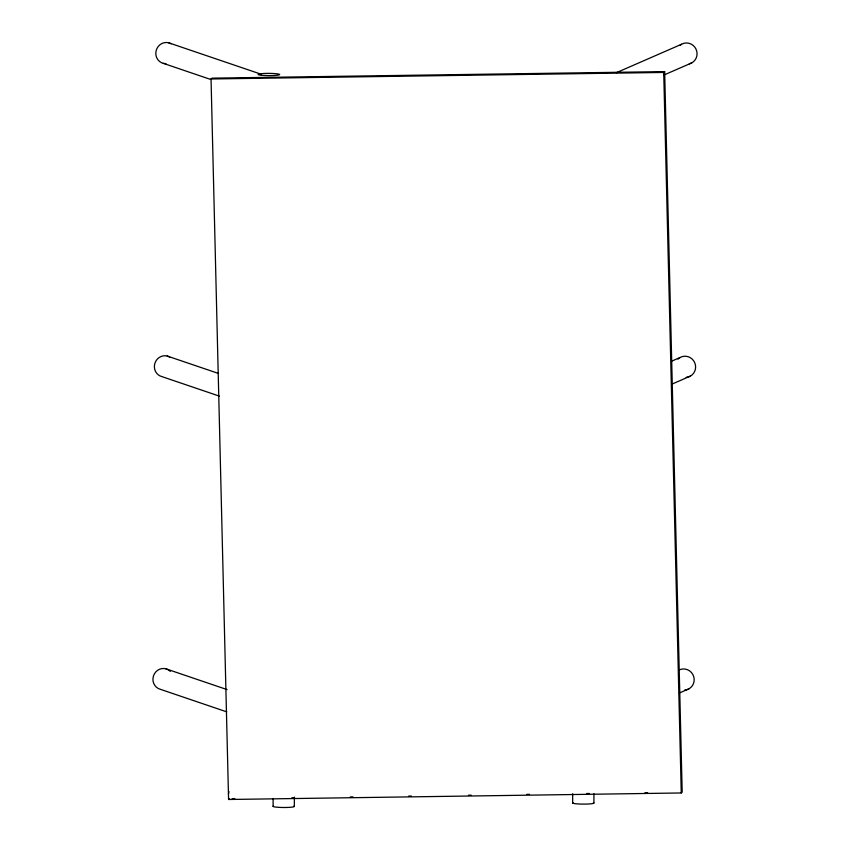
<?xml version="1.0" encoding="UTF-8"?>
<svg xmlns="http://www.w3.org/2000/svg" width="850" height="850" viewBox="0 0 850 850"><rect width="100%" height="100%" fill="white"/><g stroke="black" fill="none" stroke-linecap="round" stroke-linejoin="round"><path stroke-width="1.27" d="M273.094 806.395L273.126 798.447M294.334 806.416L294.376 797.13M572.656 803.006L572.698 793.73M593.895 803.027L593.938 793.741M228.448 794.049L228.99 791.605M211.044 78.976L211.979 78.147L664.657 71.613L682.189 792.126L681.254 792.965L228.576 799.489L211.044 78.976L663.722 72.452L664.657 71.613M228.576 799.489L229.511 798.66M616.282 72.728L681.583 44.242M664.031 74.981L691.847 62.847M671.681 361.176L680.149 357.478M672.265 383.998L690.412 376.082M679.299 693.037L688.968 688.819M232.167 798.617L234.823 798.575M291.901 797.757L294.557 797.714M350.317 796.918L352.973 796.875M408.723 796.067L411.379 796.036M468.456 795.207L471.112 795.175M526.872 794.367L529.529 794.325M586.606 793.507L589.263 793.464M645.012 792.668L647.668 792.625M168.651 42.787L261.226 74.248M163.296 63.346L210.832 79.507M167.206 356.033L218.503 373.458M219.406 396.142L161.861 376.592A10.625 10.104 -71.2 0 1 155.167 362.525A10.625 10.104 -71.2 0 1 169.649 357.021M165.771 668.769L227.077 689.594M226.727 711.854L160.416 689.329A10.625 10.104 -71.2 0 1 154.317 673.997A10.625 10.104 -71.2 0 1 170.319 671.383M663.722 72.452L681.254 792.965M293.866 806.129A10.625 1.094 0.3 0 1 284.091 807.5A10.625 1.094 0.3 0 1 273.349 806.119M593.438 802.74A10.625 1.094 0.3 0 1 583.663 804.111A10.625 1.094 0.3 0 1 572.921 802.719M165.92 63.644A10.625 10.104 -71.2 0 1 156.166 50.596A10.625 10.104 -71.2 0 1 171.094 43.775M680.096 45.252A10.625 10.296 66.4 0 1 695.916 48.917A10.625 10.296 66.4 0 1 689.35 63.824M678.704 670.214A10.625 10.296 66.4 0 1 693.727 676.621A10.625 10.296 66.4 0 1 684.686 690.072M677.992 359.104A10.625 10.296 66.4 0 1 694.673 362.589A10.625 10.296 66.4 0 1 686.131 377.336M261.418 75.246A10.752 1.105 0.3 0 0 279.342 74.811A10.752 1.105 0.3 0 0 265.997 73.408A10.752 1.105 0.3 0 0 261.418 75.246"/></g></svg>
